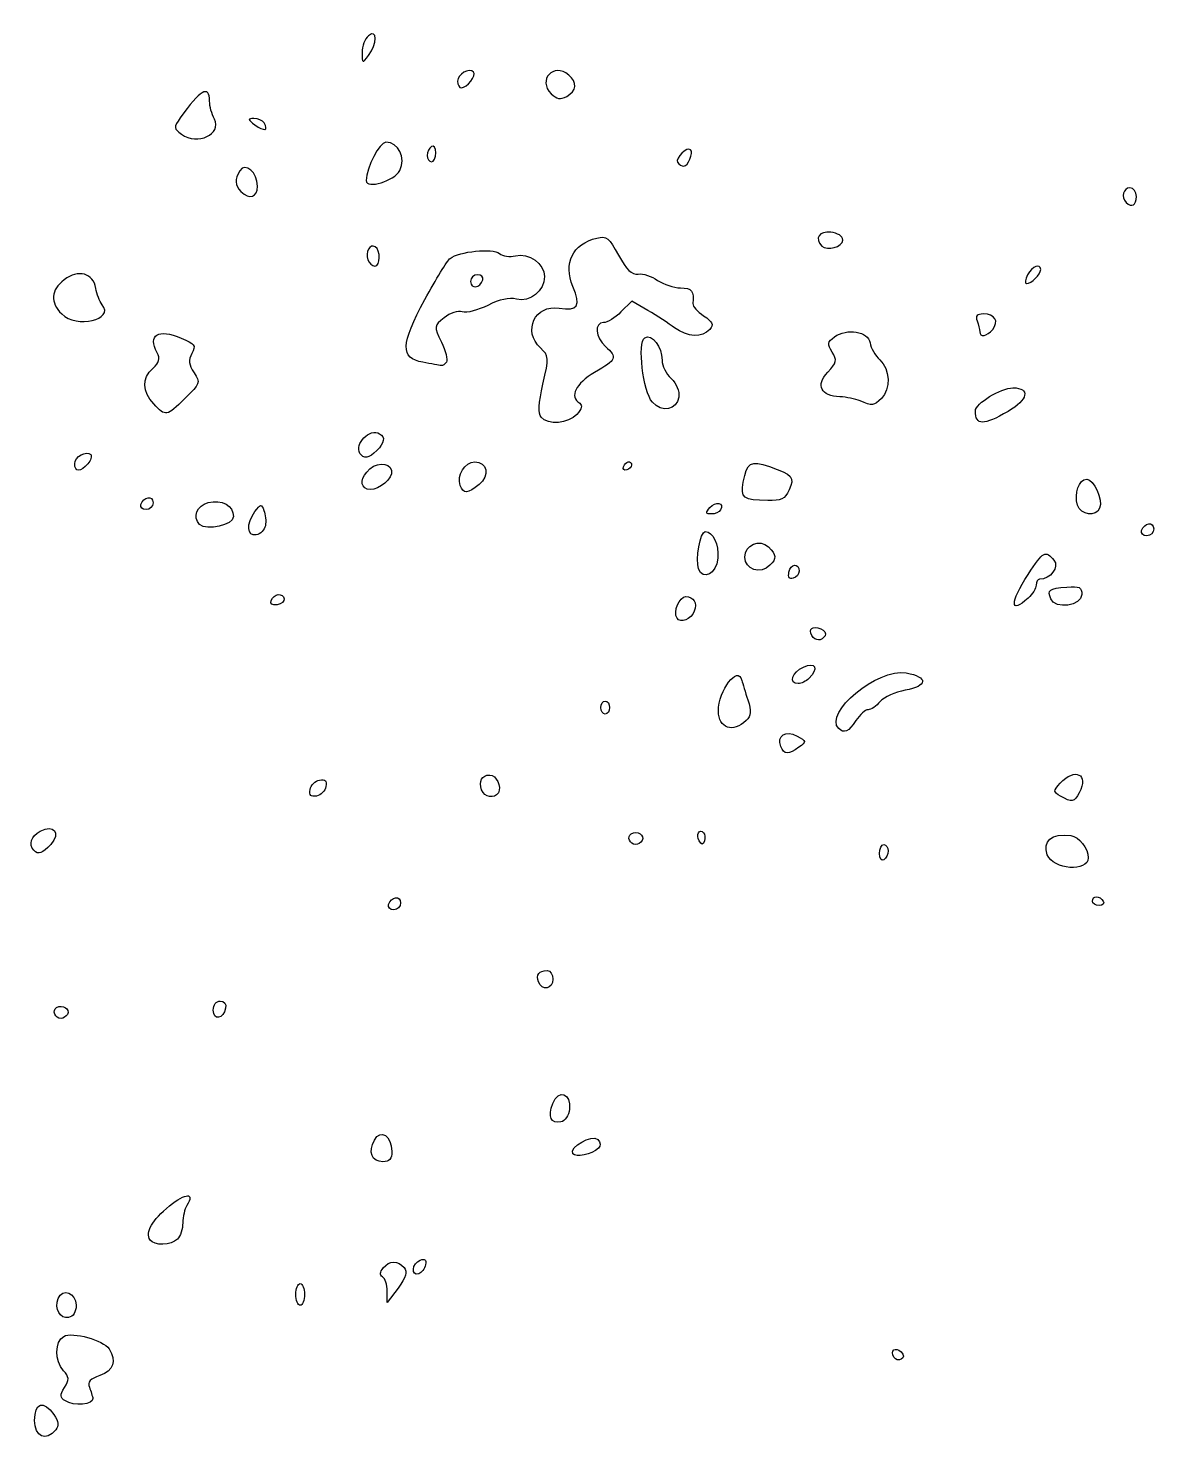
# Model space of a CAD drawing. Header units: centimetres. Extents: x -9.1 to 23.1, y -7.7 to 7.6.
# Drawn here: x 0.232 to 1.921, y 5.517 to 7.64 of the extents above; entities that cross this region are included whole.
import ezdxf

# ---------------------------------------------------------------- set-up
doc = ezdxf.new("R2010")
doc.units = ezdxf.units.CM
doc.header["$MEASUREMENT"] = 0
doc.layers.add('Layer 1', color=7, linetype='Continuous')

msp = doc.modelspace()

# ---------------------------------------------------------------- linework, layer by layer
at = {"layer": 'Layer 1'}
for points, knots in [([(0.7326, 7.60349), (0.73248, 7.61293), (0.7368, 7.62431), (0.74219, 7.62878), (0.74219, 7.62878), (0.75565, 7.63995), (0.75582, 7.61675), (0.7424, 7.59901), (0.7424, 7.59901), (0.73318, 7.58682), (0.7328, 7.58699), (0.7326, 7.60349)], [0, 0, 0, 0, 0.25, 0.25, 0.25, 0.25, 0.5, 0.5, 0.5, 0.5, 1, 1, 1, 1]), ([(0.87608, 7.56041), (0.87608, 7.57094), (0.89346, 7.58092), (0.90015, 7.57423), (0.90015, 7.57423), (0.9048, 7.56958), (0.89004, 7.55041), (0.88181, 7.55041), (0.88181, 7.55041), (0.87866, 7.55041), (0.87608, 7.55491), (0.87608, 7.56041)], [0, 0, 0, 0, 0.25, 0.25, 0.25, 0.25, 0.5, 0.5, 0.5, 0.5, 1, 1, 1, 1]), ([(1.01662, 7.54142), (0.99559, 7.56245), (1.02003, 7.58875), (1.04293, 7.56975), (1.04293, 7.56975), (1.05607, 7.55884), (1.05478, 7.54561), (1.03981, 7.5376), (1.03981, 7.5376), (1.03024, 7.53248), (1.02465, 7.5334), (1.01663, 7.54143), (1.01663, 7.54143), (1.01663, 7.54143), (1.01662, 7.54142), (1.01662, 7.54142)], [0, 0, 0, 0, 0.2, 0.2, 0.2, 0.2, 0.4, 0.4, 0.4, 0.4, 0.6, 0.6, 0.6, 0.6, 1, 1, 1, 1]), ([(0.46171, 7.48076), (0.44973, 7.48953), (0.44962, 7.49093), (0.45985, 7.50554), (0.45985, 7.50554), (0.48916, 7.54739), (0.50379, 7.55567), (0.50379, 7.53039), (0.50379, 7.53039), (0.50379, 7.52297), (0.507, 7.5109), (0.51093, 7.50356), (0.51093, 7.50356), (0.52304, 7.48094), (0.48532, 7.46346), (0.4617, 7.48075), (0.4617, 7.48075), (0.4617, 7.48075), (0.46171, 7.48076), (0.46171, 7.48076)], [0, 0, 0, 0, 0.1666667, 0.1666667, 0.1666667, 0.1666667, 0.3333333, 0.3333333, 0.3333333, 0.3333333, 0.5, 0.5, 0.5, 0.5, 0.6666667, 0.6666667, 0.6666667, 0.6666667, 1, 1, 1, 1]), ([(0.5719, 7.49477), (0.56085, 7.50313), (0.56066, 7.50432), (0.57036, 7.5045), (0.57036, 7.5045), (0.57643, 7.5045), (0.58334, 7.50158), (0.58571, 7.49774), (0.58571, 7.49774), (0.59283, 7.48623), (0.58534, 7.48461), (0.5719, 7.49478), (0.5719, 7.49478), (0.5719, 7.49478), (0.5719, 7.49477), (0.5719, 7.49477)], [0, 0, 0, 0, 0.2, 0.2, 0.2, 0.2, 0.4, 0.4, 0.4, 0.4, 0.6, 0.6, 0.6, 0.6, 1, 1, 1, 1]), ([(0.73907, 7.41122), (0.73944, 7.43094), (0.75884, 7.46878), (0.76859, 7.46878), (0.76859, 7.46878), (0.78744, 7.46878), (0.79872, 7.44549), (0.78919, 7.42626), (0.78919, 7.42626), (0.78145, 7.41065), (0.73882, 7.39785), (0.73907, 7.41121), (0.73907, 7.41121), (0.73907, 7.41121), (0.73907, 7.41122), (0.73907, 7.41122)], [0, 0, 0, 0, 0.2, 0.2, 0.2, 0.2, 0.4, 0.4, 0.4, 0.4, 0.6, 0.6, 0.6, 0.6, 1, 1, 1, 1]), ([(0.83039, 7.4488), (0.83039, 7.45398), (0.83333, 7.46003), (0.83692, 7.46225), (0.83692, 7.46225), (0.84051, 7.46447), (0.84345, 7.46023), (0.84345, 7.45284), (0.84345, 7.45284), (0.84345, 7.44545), (0.84051, 7.43939), (0.83692, 7.43939), (0.83692, 7.43939), (0.83333, 7.43939), (0.83039, 7.44363), (0.83039, 7.4488)], [0, 0, 0, 0, 0.2, 0.2, 0.2, 0.2, 0.4, 0.4, 0.4, 0.4, 0.6, 0.6, 0.6, 0.6, 1, 1, 1, 1]), ([(1.20639, 7.43865), (1.20243, 7.44506), (1.22064, 7.46278), (1.22584, 7.45758), (1.22584, 7.45758), (1.23045, 7.45296), (1.22197, 7.43285), (1.21542, 7.43285), (1.21542, 7.43285), (1.21242, 7.43285), (1.20836, 7.43544), (1.20639, 7.43864), (1.20639, 7.43864), (1.20639, 7.43864), (1.20639, 7.43865), (1.20639, 7.43865)], [0, 0, 0, 0, 0.2, 0.2, 0.2, 0.2, 0.4, 0.4, 0.4, 0.4, 0.6, 0.6, 0.6, 0.6, 1, 1, 1, 1]), ([(0.55087, 7.39498), (0.54157, 7.40428), (0.54108, 7.41314), (0.54917, 7.42591), (0.54917, 7.42591), (0.55759, 7.43922), (0.57569, 7.42336), (0.57569, 7.40267), (0.57569, 7.40267), (0.57569, 7.38599), (0.5636, 7.38225), (0.55087, 7.39498)], [0, 0, 0, 0, 0.25, 0.25, 0.25, 0.25, 0.5, 0.5, 0.5, 0.5, 1, 1, 1, 1]), ([(1.87976, 7.37844), (1.87181, 7.38639), (1.87526, 7.40021), (1.8852, 7.40021), (1.8852, 7.40021), (1.89064, 7.40021), (1.895, 7.3944), (1.895, 7.38715), (1.895, 7.38715), (1.895, 7.37414), (1.88804, 7.37016), (1.87976, 7.37844)], [0, 0, 0, 0, 0.25, 0.25, 0.25, 0.25, 0.5, 0.5, 0.5, 0.5, 1, 1, 1, 1]), ([(1.05508, 7.06003), (1.06243, 7.06816), (1.06391, 7.07393), (1.05936, 7.07675), (1.05936, 7.07675), (1.04356, 7.08652), (1.05313, 7.10628), (1.08179, 7.12307), (1.08179, 7.12307), (1.11508, 7.14258), (1.11629, 7.14547), (1.09812, 7.16191), (1.09812, 7.16191), (1.08264, 7.17592), (1.08083, 7.19783), (1.09515, 7.19783), (1.09515, 7.19783), (1.1007, 7.19783), (1.11248, 7.20507), (1.12132, 7.21391), (1.12132, 7.21391), (1.12132, 7.21391), (1.1374, 7.22999), (1.1374, 7.22999), (1.1374, 7.22999), (1.1374, 7.22999), (1.16184, 7.21593), (1.16184, 7.21593), (1.16184, 7.21593), (1.17528, 7.2082), (1.19329, 7.19656), (1.20186, 7.19005), (1.20186, 7.19005), (1.22058, 7.17585), (1.24385, 7.17476), (1.2545, 7.18758), (1.2545, 7.18758), (1.26076, 7.19513), (1.259, 7.19908), (1.2454, 7.20799), (1.2454, 7.20799), (1.23612, 7.21407), (1.22893, 7.22235), (1.22941, 7.22639), (1.22941, 7.22639), (1.2316, 7.24485), (1.22746, 7.25006), (1.21059, 7.25006), (1.21059, 7.25006), (1.20061, 7.25006), (1.18521, 7.25513), (1.17637, 7.26132), (1.17637, 7.26132), (1.16752, 7.26752), (1.15438, 7.27181), (1.14716, 7.27086), (1.14716, 7.27086), (1.13748, 7.26958), (1.12974, 7.27701), (1.1177, 7.29907), (1.1177, 7.29907), (1.10343, 7.32523), (1.09932, 7.32849), (1.08508, 7.32492), (1.08508, 7.32492), (1.04857, 7.31578), (1.03449, 7.28734), (1.04912, 7.25231), (1.04912, 7.25231), (1.06138, 7.22296), (1.05646, 7.21503), (1.02877, 7.21952), (1.02877, 7.21952), (0.9922, 7.22546), (0.97313, 7.18518), (1.00046, 7.15972), (1.00046, 7.15972), (1.01333, 7.14773), (1.01347, 7.14563), (1.00424, 7.10563), (1.00424, 7.10563), (0.99749, 7.07643), (0.99666, 7.06157), (1.00145, 7.0558), (1.00145, 7.0558), (1.01166, 7.0435), (1.04231, 7.04589), (1.05507, 7.06), (1.05507, 7.06), (1.05507, 7.06), (1.05508, 7.06003), (1.05508, 7.06003)], [0, 0, 0, 0, 0.0416667, 0.0416667, 0.0416667, 0.0416667, 0.0833333, 0.0833333, 0.0833333, 0.0833333, 0.125, 0.125, 0.125, 0.125, 0.1666667, 0.1666667, 0.1666667, 0.1666667, 0.2083333, 0.2083333, 0.2083333, 0.2083333, 0.25, 0.25, 0.25, 0.25, 0.2916667, 0.2916667, 0.2916667, 0.2916667, 0.3333333, 0.3333333, 0.3333333, 0.3333333, 0.375, 0.375, 0.375, 0.375, 0.4166667, 0.4166667, 0.4166667, 0.4166667, 0.4583333, 0.4583333, 0.4583333, 0.4583333, 0.5, 0.5, 0.5, 0.5, 0.5416667, 0.5416667, 0.5416667, 0.5416667, 0.5833333, 0.5833333, 0.5833333, 0.5833333, 0.625, 0.625, 0.625, 0.625, 0.6666667, 0.6666667, 0.6666667, 0.6666667, 0.7083333, 0.7083333, 0.7083333, 0.7083333, 0.75, 0.75, 0.75, 0.75, 0.7916667, 0.7916667, 0.7916667, 0.7916667, 0.8333333, 0.8333333, 0.8333333, 0.8333333, 0.875, 0.875, 0.875, 0.875, 0.9166667, 0.9166667, 0.9166667, 0.9166667, 1, 1, 1, 1]), ([(1.42285, 7.31285), (1.41148, 7.32422), (1.41881, 7.3357), (1.43618, 7.33369), (1.43618, 7.33369), (1.44687, 7.33245), (1.45414, 7.32766), (1.45414, 7.32183), (1.45414, 7.32183), (1.45414, 7.31156), (1.43083, 7.30487), (1.42285, 7.31285)], [0, 0, 0, 0, 0.25, 0.25, 0.25, 0.25, 0.5, 0.5, 0.5, 0.5, 1, 1, 1, 1]), ([(0.74149, 7.29212), (0.73699, 7.30385), (0.74429, 7.31684), (0.75252, 7.31175), (0.75252, 7.31175), (0.7608, 7.30664), (0.76026, 7.28264), (0.75187, 7.28264), (0.75187, 7.28264), (0.74816, 7.28264), (0.7435, 7.28691), (0.74149, 7.29213), (0.74149, 7.29213), (0.74149, 7.29213), (0.74149, 7.29212), (0.74149, 7.29212)], [0, 0, 0, 0, 0.2, 0.2, 0.2, 0.2, 0.4, 0.4, 0.4, 0.4, 0.6, 0.6, 0.6, 0.6, 1, 1, 1, 1]), ([(0.85944, 7.13863), (0.86151, 7.14196), (0.85806, 7.1555), (0.85177, 7.16868), (0.85177, 7.16868), (0.84045, 7.19241), (0.84049, 7.19277), (0.85584, 7.2052), (0.85584, 7.2052), (0.86467, 7.21235), (0.87641, 7.21614), (0.88312, 7.21401), (0.88312, 7.21401), (0.8896, 7.21195), (0.90682, 7.21636), (0.92139, 7.22378), (0.92139, 7.22378), (0.93864, 7.23258), (0.95367, 7.23584), (0.96448, 7.23313), (0.96448, 7.23313), (0.98493, 7.228), (1.00668, 7.2455), (1.00668, 7.26707), (1.00668, 7.26707), (1.00668, 7.28623), (0.98286, 7.30318), (0.96294, 7.29818), (0.96294, 7.29818), (0.95457, 7.29608), (0.94369, 7.29773), (0.93875, 7.3018), (0.93875, 7.3018), (0.92889, 7.30999), (0.8783, 7.30489), (0.86492, 7.29436), (0.86492, 7.29436), (0.86059, 7.29094), (0.84352, 7.26315), (0.82699, 7.23258), (0.82699, 7.23258), (0.79042, 7.16495), (0.78972, 7.14431), (0.82381, 7.13829), (0.82381, 7.13829), (0.83638, 7.13607), (0.8487, 7.13386), (0.85118, 7.13339), (0.85118, 7.13339), (0.85366, 7.13294), (0.85738, 7.13528), (0.85945, 7.13861), (0.85945, 7.13861), (0.85945, 7.13861), (0.85944, 7.13863), (0.85944, 7.13863)], [0, 0, 0, 0, 0.0666667, 0.0666667, 0.0666667, 0.0666667, 0.1333333, 0.1333333, 0.1333333, 0.1333333, 0.2, 0.2, 0.2, 0.2, 0.2666667, 0.2666667, 0.2666667, 0.2666667, 0.3333333, 0.3333333, 0.3333333, 0.3333333, 0.4, 0.4, 0.4, 0.4, 0.4666667, 0.4666667, 0.4666667, 0.4666667, 0.5333333, 0.5333333, 0.5333333, 0.5333333, 0.6, 0.6, 0.6, 0.6, 0.6666667, 0.6666667, 0.6666667, 0.6666667, 0.7333333, 0.7333333, 0.7333333, 0.7333333, 0.8, 0.8, 0.8, 0.8, 0.8666667, 0.8666667, 0.8666667, 0.8666667, 1, 1, 1, 1]), ([(1.73175, 7.26959), (1.73865, 7.28249), (1.75134, 7.28756), (1.75134, 7.27742), (1.75134, 7.27742), (1.75134, 7.27055), (1.73715, 7.25652), (1.73021, 7.25652), (1.73021, 7.25652), (1.72721, 7.25652), (1.7279, 7.2624), (1.73175, 7.26958), (1.73175, 7.26958), (1.73175, 7.26958), (1.73175, 7.26959), (1.73175, 7.26959)], [0, 0, 0, 0, 0.2, 0.2, 0.2, 0.2, 0.4, 0.4, 0.4, 0.4, 0.6, 0.6, 0.6, 0.6, 1, 1, 1, 1]), ([(0.28182, 7.21081), (0.26412, 7.22851), (0.2654, 7.24641), (0.2855, 7.26222), (0.2855, 7.26222), (0.30627, 7.27856), (0.32975, 7.27217), (0.33306, 7.24929), (0.33306, 7.24929), (0.3343, 7.2407), (0.3386, 7.22968), (0.34261, 7.2248), (0.34261, 7.2248), (0.3614, 7.20194), (0.30392, 7.18871), (0.28182, 7.21081)], [0, 0, 0, 0, 0.2, 0.2, 0.2, 0.2, 0.4, 0.4, 0.4, 0.4, 0.6, 0.6, 0.6, 0.6, 1, 1, 1, 1]), ([(0.89564, 7.25936), (0.89564, 7.26505), (0.90029, 7.2697), (0.90598, 7.2697), (0.90598, 7.2697), (0.91167, 7.2697), (0.91516, 7.2662), (0.91374, 7.26194), (0.91374, 7.26194), (0.90971, 7.24983), (0.89564, 7.24782), (0.89564, 7.25935), (0.89564, 7.25935), (0.89564, 7.25935), (0.89564, 7.25936), (0.89564, 7.25936)], [0, 0, 0, 0, 0.2, 0.2, 0.2, 0.2, 0.4, 0.4, 0.4, 0.4, 0.6, 0.6, 0.6, 0.6, 1, 1, 1, 1]), ([(1.65991, 7.18414), (1.65991, 7.18743), (1.65813, 7.19479), (1.65595, 7.20047), (1.65595, 7.20047), (1.65313, 7.20781), (1.65583, 7.2108), (1.66536, 7.2108), (1.66536, 7.2108), (1.68265, 7.2108), (1.6893, 7.19974), (1.67927, 7.18765), (1.67927, 7.18765), (1.67039, 7.17695), (1.65991, 7.17505), (1.65991, 7.18415), (1.65991, 7.18415), (1.65991, 7.18415), (1.65991, 7.18414), (1.65991, 7.18414)], [0, 0, 0, 0, 0.1666667, 0.1666667, 0.1666667, 0.1666667, 0.3333333, 0.3333333, 0.3333333, 0.3333333, 0.5, 0.5, 0.5, 0.5, 0.6666667, 0.6666667, 0.6666667, 0.6666667, 1, 1, 1, 1]), ([(0.4668, 7.08383), (0.48965, 7.10602), (0.49021, 7.10761), (0.4804, 7.12258), (0.4804, 7.12258), (0.47252, 7.13461), (0.47181, 7.14125), (0.47732, 7.15154), (0.47732, 7.15154), (0.48364, 7.16334), (0.48178, 7.16601), (0.4613, 7.17457), (0.4613, 7.17457), (0.42641, 7.18915), (0.41071, 7.17956), (0.42518, 7.15252), (0.42518, 7.15252), (0.42995, 7.14361), (0.42834, 7.13785), (0.41865, 7.12908), (0.41865, 7.12908), (0.40187, 7.11389), (0.40236, 7.09459), (0.42, 7.07581), (0.42, 7.07581), (0.43824, 7.05639), (0.43862, 7.05645), (0.46681, 7.08383), (0.46681, 7.08383), (0.46681, 7.08383), (0.4668, 7.08383), (0.4668, 7.08383)], [0, 0, 0, 0, 0.1111111, 0.1111111, 0.1111111, 0.1111111, 0.2222222, 0.2222222, 0.2222222, 0.2222222, 0.3333333, 0.3333333, 0.3333333, 0.3333333, 0.4444444, 0.4444444, 0.4444444, 0.4444444, 0.5555556, 0.5555556, 0.5555556, 0.5555556, 0.6666667, 0.6666667, 0.6666667, 0.6666667, 0.7777778, 0.7777778, 0.7777778, 0.7777778, 1, 1, 1, 1]), ([(1.20802, 7.08584), (1.20934, 7.09514), (1.20483, 7.10617), (1.19659, 7.11385), (1.19659, 7.11385), (1.18911, 7.12082), (1.18299, 7.13319), (1.18299, 7.14134), (1.18299, 7.14134), (1.18299, 7.16146), (1.16757, 7.1816), (1.15711, 7.17514), (1.15711, 7.17514), (1.14569, 7.16808), (1.15436, 7.09395), (1.16843, 7.07837), (1.16843, 7.07837), (1.18292, 7.06231), (1.20529, 7.06653), (1.20802, 7.08583), (1.20802, 7.08583), (1.20802, 7.08583), (1.20802, 7.08584), (1.20802, 7.08584)], [0, 0, 0, 0, 0.1428571, 0.1428571, 0.1428571, 0.1428571, 0.2857143, 0.2857143, 0.2857143, 0.2857143, 0.4285714, 0.4285714, 0.4285714, 0.4285714, 0.5714286, 0.5714286, 0.5714286, 0.5714286, 0.7142857, 0.7142857, 0.7142857, 0.7142857, 1, 1, 1, 1]), ([(1.51235, 7.08403), (1.52648, 7.09816), (1.52522, 7.12816), (1.50992, 7.14201), (1.50992, 7.14201), (1.50294, 7.14833), (1.49632, 7.1598), (1.49522, 7.16751), (1.49522, 7.16751), (1.49278, 7.18462), (1.46041, 7.19003), (1.44183, 7.17644), (1.44183, 7.17644), (1.43121, 7.16867), (1.43076, 7.1657), (1.43833, 7.15357), (1.43833, 7.15357), (1.44601, 7.14127), (1.44522, 7.1377), (1.43162, 7.12322), (1.43162, 7.12322), (1.41325, 7.10367), (1.42148, 7.08713), (1.44994, 7.08637), (1.44994, 7.08637), (1.45938, 7.08596), (1.47298, 7.08341), (1.48016, 7.0803), (1.48016, 7.0803), (1.49873, 7.07232), (1.50089, 7.07257), (1.51235, 7.08405), (1.51235, 7.08405), (1.51235, 7.08405), (1.51235, 7.08403), (1.51235, 7.08403)], [0, 0, 0, 0, 0.1, 0.1, 0.1, 0.1, 0.2, 0.2, 0.2, 0.2, 0.3, 0.3, 0.3, 0.3, 0.4, 0.4, 0.4, 0.4, 0.5, 0.5, 0.5, 0.5, 0.6, 0.6, 0.6, 0.6, 0.7, 0.7, 0.7, 0.7, 0.8, 0.8, 0.8, 0.8, 1, 1, 1, 1]), ([(1.70235, 7.06436), (1.73238, 7.08196), (1.7361, 7.09989), (1.70971, 7.09985), (1.70971, 7.09985), (1.69137, 7.09982), (1.65326, 7.07638), (1.65326, 7.06514), (1.65326, 7.06514), (1.65326, 7.04307), (1.66568, 7.04288), (1.70235, 7.06436)], [0, 0, 0, 0, 0.25, 0.25, 0.25, 0.25, 0.5, 0.5, 0.5, 0.5, 1, 1, 1, 1]), ([(0.75476, 7.00564), (0.76637, 7.01725), (0.76779, 7.02555), (0.75908, 7.03093), (0.75908, 7.03093), (0.74459, 7.03988), (0.72051, 7.0158), (0.72947, 7.00131), (0.72947, 7.00131), (0.73485, 6.9926), (0.74316, 6.99402), (0.75476, 7.00563), (0.75476, 7.00563), (0.75476, 7.00563), (0.75476, 7.00564), (0.75476, 7.00564)], [0, 0, 0, 0, 0.2, 0.2, 0.2, 0.2, 0.4, 0.4, 0.4, 0.4, 0.6, 0.6, 0.6, 0.6, 1, 1, 1, 1]), ([(0.32103, 6.98571), (0.32557, 6.99118), (0.32753, 6.99742), (0.32538, 6.99958), (0.32538, 6.99958), (0.31869, 7.00627), (0.30131, 6.99629), (0.30131, 6.98576), (0.30131, 6.98576), (0.30131, 6.97297), (0.31044, 6.97295), (0.32103, 6.98576), (0.32103, 6.98576), (0.32103, 6.98576), (0.32103, 6.98571), (0.32103, 6.98571)], [0, 0, 0, 0, 0.2, 0.2, 0.2, 0.2, 0.4, 0.4, 0.4, 0.4, 0.6, 0.6, 0.6, 0.6, 1, 1, 1, 1]), ([(0.77677, 6.97082), (0.77975, 6.98583), (0.75833, 6.99071), (0.74448, 6.97817), (0.74448, 6.97817), (0.73049, 6.96551), (0.72875, 6.95208), (0.74053, 6.94765), (0.74053, 6.94765), (0.75126, 6.94362), (0.77429, 6.95834), (0.77677, 6.97082)], [0, 0, 0, 0, 0.25, 0.25, 0.25, 0.25, 0.5, 0.5, 0.5, 0.5, 1, 1, 1, 1]), ([(0.90838, 6.95459), (0.92486, 6.96793), (0.92078, 6.98882), (0.9017, 6.98882), (0.9017, 6.98882), (0.88728, 6.98882), (0.87447, 6.96787), (0.88003, 6.95337), (0.88003, 6.95337), (0.88509, 6.94018), (0.89089, 6.94043), (0.90837, 6.95461), (0.90837, 6.95461), (0.90837, 6.95461), (0.90838, 6.95459), (0.90838, 6.95459)], [0, 0, 0, 0, 0.2, 0.2, 0.2, 0.2, 0.4, 0.4, 0.4, 0.4, 0.6, 0.6, 0.6, 0.6, 1, 1, 1, 1]), ([(1.13731, 6.98394), (1.13731, 6.99159), (1.1278, 6.98968), (1.12506, 6.98147), (1.12506, 6.98147), (1.12371, 6.97744), (1.12592, 6.97522), (1.12996, 6.97657), (1.12996, 6.97657), (1.134, 6.97793), (1.13731, 6.98122), (1.13731, 6.98392), (1.13731, 6.98392), (1.13731, 6.98392), (1.13731, 6.98394), (1.13731, 6.98394)], [0, 0, 0, 0, 0.2, 0.2, 0.2, 0.2, 0.4, 0.4, 0.4, 0.4, 0.6, 0.6, 0.6, 0.6, 1, 1, 1, 1]), ([(1.3737, 6.9465), (1.38244, 6.96568), (1.37903, 6.9697), (1.34402, 6.98157), (1.34402, 6.98157), (1.3158, 6.99113), (1.31052, 6.98797), (1.30497, 6.95821), (1.30497, 6.95821), (1.30057, 6.93461), (1.30497, 6.93127), (1.34155, 6.93051), (1.34155, 6.93051), (1.36181, 6.9301), (1.36752, 6.93294), (1.3737, 6.9465)], [0, 0, 0, 0, 0.2, 0.2, 0.2, 0.2, 0.4, 0.4, 0.4, 0.4, 0.6, 0.6, 0.6, 0.6, 1, 1, 1, 1]), ([(1.83987, 6.91908), (1.84488, 6.93214), (1.83125, 6.96266), (1.82041, 6.96266), (1.82041, 6.96266), (1.80869, 6.96266), (1.80116, 6.94107), (1.80675, 6.92347), (1.80675, 6.92347), (1.81141, 6.9088), (1.83475, 6.90571), (1.83988, 6.91908), (1.83988, 6.91908), (1.83988, 6.91908), (1.83987, 6.91908), (1.83987, 6.91908)], [0, 0, 0, 0, 0.2, 0.2, 0.2, 0.2, 0.4, 0.4, 0.4, 0.4, 0.6, 0.6, 0.6, 0.6, 1, 1, 1, 1]), ([(0.41888, 6.92727), (0.41888, 6.9388), (0.40482, 6.93679), (0.40078, 6.92468), (0.40078, 6.92468), (0.39936, 6.92041), (0.40285, 6.91692), (0.40854, 6.91692), (0.40854, 6.91692), (0.41423, 6.91692), (0.41888, 6.92157), (0.41888, 6.92726), (0.41888, 6.92726), (0.41888, 6.92726), (0.41888, 6.92727), (0.41888, 6.92727)], [0, 0, 0, 0, 0.2, 0.2, 0.2, 0.2, 0.4, 0.4, 0.4, 0.4, 0.6, 0.6, 0.6, 0.6, 1, 1, 1, 1]), ([(0.53967, 6.90642), (0.53967, 6.92327), (0.52243, 6.93281), (0.50149, 6.92756), (0.50149, 6.92756), (0.48482, 6.92338), (0.47797, 6.90569), (0.48882, 6.89485), (0.48882, 6.89485), (0.49919, 6.88448), (0.53967, 6.8937), (0.53967, 6.90642)], [0, 0, 0, 0, 0.25, 0.25, 0.25, 0.25, 0.5, 0.5, 0.5, 0.5, 1, 1, 1, 1]), ([(0.58747, 6.89289), (0.58871, 6.89935), (0.5878, 6.9096), (0.58544, 6.91567), (0.58544, 6.91567), (0.58153, 6.92574), (0.58033, 6.9256), (0.57183, 6.91402), (0.57183, 6.91402), (0.55858, 6.89602), (0.55972, 6.87622), (0.57386, 6.87894), (0.57386, 6.87894), (0.58011, 6.88013), (0.58623, 6.88641), (0.58747, 6.89286), (0.58747, 6.89286), (0.58747, 6.89286), (0.58747, 6.89289), (0.58747, 6.89289)], [0, 0, 0, 0, 0.1666667, 0.1666667, 0.1666667, 0.1666667, 0.3333333, 0.3333333, 0.3333333, 0.3333333, 0.5, 0.5, 0.5, 0.5, 0.6666667, 0.6666667, 0.6666667, 0.6666667, 1, 1, 1, 1]), ([(1.2709, 6.91649), (1.27744, 6.92707), (1.26322, 6.93029), (1.25479, 6.92011), (1.25479, 6.92011), (1.24823, 6.9122), (1.24863, 6.91039), (1.25693, 6.91039), (1.25693, 6.91039), (1.26255, 6.91039), (1.26883, 6.91311), (1.2709, 6.91647), (1.2709, 6.91647), (1.2709, 6.91647), (1.2709, 6.91649), (1.2709, 6.91649)], [0, 0, 0, 0, 0.2, 0.2, 0.2, 0.2, 0.4, 0.4, 0.4, 0.4, 0.6, 0.6, 0.6, 0.6, 1, 1, 1, 1]), ([(1.26669, 6.84384), (1.26867, 6.86444), (1.25942, 6.88418), (1.24778, 6.88418), (1.24778, 6.88418), (1.24048, 6.88418), (1.23277, 6.8412), (1.23775, 6.82823), (1.23775, 6.82823), (1.24482, 6.80979), (1.26443, 6.82037), (1.26669, 6.84384)], [0, 0, 0, 0, 0.25, 0.25, 0.25, 0.25, 0.5, 0.5, 0.5, 0.5, 1, 1, 1, 1]), ([(1.92101, 6.88808), (1.92101, 6.89961), (1.90695, 6.8976), (1.90291, 6.88549), (1.90291, 6.88549), (1.90149, 6.88122), (1.90498, 6.87773), (1.91067, 6.87773), (1.91067, 6.87773), (1.91636, 6.87773), (1.92101, 6.88238), (1.92101, 6.88807), (1.92101, 6.88807), (1.92101, 6.88807), (1.92101, 6.88808), (1.92101, 6.88808)], [0, 0, 0, 0, 0.2, 0.2, 0.2, 0.2, 0.4, 0.4, 0.4, 0.4, 0.6, 0.6, 0.6, 0.6, 1, 1, 1, 1]), ([(1.34496, 6.83332), (1.35529, 6.84365), (1.35485, 6.84862), (1.34255, 6.86092), (1.34255, 6.86092), (1.32974, 6.87373), (1.30708, 6.8638), (1.30708, 6.84539), (1.30708, 6.84539), (1.30708, 6.82702), (1.33103, 6.81939), (1.34496, 6.83332)], [0, 0, 0, 0, 0.25, 0.25, 0.25, 0.25, 0.5, 0.5, 0.5, 0.5, 1, 1, 1, 1]), ([(1.3887, 6.82431), (1.3887, 6.8371), (1.37597, 6.83601), (1.37347, 6.82303), (1.37347, 6.82303), (1.37194, 6.8151), (1.37419, 6.81187), (1.37991, 6.81378), (1.37991, 6.81378), (1.38474, 6.81539), (1.3887, 6.82014), (1.3887, 6.82433), (1.3887, 6.82433), (1.3887, 6.82433), (1.3887, 6.82431), (1.3887, 6.82431)], [0, 0, 0, 0, 0.2, 0.2, 0.2, 0.2, 0.4, 0.4, 0.4, 0.4, 0.6, 0.6, 0.6, 0.6, 1, 1, 1, 1]), ([(1.73256, 6.78397), (1.73913, 6.78991), (1.7445, 6.79873), (1.7445, 6.80356), (1.7445, 6.80356), (1.7445, 6.80839), (1.74688, 6.81235), (1.74978, 6.81235), (1.74978, 6.81235), (1.76603, 6.81235), (1.77976, 6.83073), (1.77121, 6.84103), (1.77121, 6.84103), (1.75842, 6.85644), (1.75528, 6.8547), (1.73254, 6.8196), (1.73254, 6.8196), (1.70496, 6.77704), (1.70497, 6.75901), (1.73254, 6.78397), (1.73254, 6.78397), (1.73254, 6.78397), (1.73256, 6.78397), (1.73256, 6.78397)], [0, 0, 0, 0, 0.1428571, 0.1428571, 0.1428571, 0.1428571, 0.2857143, 0.2857143, 0.2857143, 0.2857143, 0.4285714, 0.4285714, 0.4285714, 0.4285714, 0.5714286, 0.5714286, 0.5714286, 0.5714286, 0.7142857, 0.7142857, 0.7142857, 0.7142857, 1, 1, 1, 1]), ([(1.81308, 6.78949), (1.81308, 6.80038), (1.80934, 6.80225), (1.79057, 6.80072), (1.79057, 6.80072), (1.76382, 6.79854), (1.76122, 6.7966), (1.76651, 6.78282), (1.76651, 6.78282), (1.77276, 6.76653), (1.81308, 6.77231), (1.81308, 6.78949)], [0, 0, 0, 0, 0.25, 0.25, 0.25, 0.25, 0.5, 0.5, 0.5, 0.5, 1, 1, 1, 1]), ([(0.61578, 6.78294), (0.61406, 6.79255), (0.59985, 6.79089), (0.59644, 6.78068), (0.59644, 6.78068), (0.59456, 6.77504), (0.59772, 6.7727), (0.60523, 6.77415), (0.60523, 6.77415), (0.61167, 6.77539), (0.61642, 6.77935), (0.61578, 6.78294)], [0, 0, 0, 0, 0.25, 0.25, 0.25, 0.25, 0.5, 0.5, 0.5, 0.5, 1, 1, 1, 1]), ([(1.23131, 6.76447), (1.23603, 6.77677), (1.23059, 6.78623), (1.21879, 6.78623), (1.21879, 6.78623), (1.20875, 6.78623), (1.19944, 6.76366), (1.20546, 6.75392), (1.20546, 6.75392), (1.21063, 6.74555), (1.22655, 6.75207), (1.23131, 6.76447)], [0, 0, 0, 0, 0.25, 0.25, 0.25, 0.25, 0.5, 0.5, 0.5, 0.5, 1, 1, 1, 1]), ([(1.42773, 6.72751), (1.42997, 6.73113), (1.42707, 6.7359), (1.4213, 6.73811), (1.4213, 6.73811), (1.4088, 6.74291), (1.40183, 6.73762), (1.40784, 6.7279), (1.40784, 6.7279), (1.41326, 6.71913), (1.42244, 6.71895), (1.42773, 6.72749), (1.42773, 6.72749), (1.42773, 6.72749), (1.42773, 6.72751), (1.42773, 6.72751)], [0, 0, 0, 0, 0.2, 0.2, 0.2, 0.2, 0.4, 0.4, 0.4, 0.4, 0.6, 0.6, 0.6, 0.6, 1, 1, 1, 1]), ([(1.40355, 6.66343), (1.41839, 6.67827), (1.41317, 6.68878), (1.39506, 6.68053), (1.39506, 6.68053), (1.37797, 6.67274), (1.37258, 6.65559), (1.38722, 6.65559), (1.38722, 6.65559), (1.39189, 6.65559), (1.39924, 6.65913), (1.40355, 6.66343)], [0, 0, 0, 0, 0.25, 0.25, 0.25, 0.25, 0.5, 0.5, 0.5, 0.5, 1, 1, 1, 1]), ([(1.30905, 6.6), (1.31682, 6.60777), (1.31737, 6.61401), (1.31179, 6.63103), (1.31179, 6.63103), (1.30795, 6.64274), (1.30388, 6.656), (1.30274, 6.66049), (1.30274, 6.66049), (1.2968, 6.6839), (1.2676, 6.64571), (1.2676, 6.61455), (1.2676, 6.61455), (1.2676, 6.58864), (1.28987, 6.58082), (1.30905, 6.6)], [0, 0, 0, 0, 0.2, 0.2, 0.2, 0.2, 0.4, 0.4, 0.4, 0.4, 0.6, 0.6, 0.6, 0.6, 1, 1, 1, 1]), ([(1.47394, 6.6), (1.47982, 6.60898), (1.48806, 6.61633), (1.49223, 6.61633), (1.49223, 6.61633), (1.4964, 6.61633), (1.50459, 6.6219), (1.51042, 6.62871), (1.51042, 6.62871), (1.51625, 6.63552), (1.53307, 6.64312), (1.54779, 6.64561), (1.54779, 6.64561), (1.58203, 6.65139), (1.5829, 6.66602), (1.54935, 6.67169), (1.54935, 6.67169), (1.50629, 6.67896), (1.42481, 6.61151), (1.44829, 6.58803), (1.44829, 6.58803), (1.45613, 6.58018), (1.46306, 6.58342), (1.47393, 6.6), (1.47393, 6.6), (1.47393, 6.6), (1.47394, 6.6), (1.47394, 6.6)], [0, 0, 0, 0, 0.125, 0.125, 0.125, 0.125, 0.25, 0.25, 0.25, 0.25, 0.375, 0.375, 0.375, 0.375, 0.5, 0.5, 0.5, 0.5, 0.625, 0.625, 0.625, 0.625, 0.75, 0.75, 0.75, 0.75, 1, 1, 1, 1]), ([(1.10431, 6.61966), (1.10431, 6.62505), (1.10137, 6.62946), (1.09778, 6.62946), (1.09778, 6.62946), (1.09419, 6.62946), (1.09125, 6.62505), (1.09125, 6.61966), (1.09125, 6.61966), (1.09125, 6.61427), (1.09419, 6.60987), (1.09778, 6.60987), (1.09778, 6.60987), (1.10137, 6.60987), (1.10431, 6.61428), (1.10431, 6.61966)], [0, 0, 0, 0, 0.2, 0.2, 0.2, 0.2, 0.4, 0.4, 0.4, 0.4, 0.6, 0.6, 0.6, 0.6, 1, 1, 1, 1]), ([(1.38838, 6.55995), (1.40015, 6.56856), (1.40005, 6.56918), (1.38566, 6.57688), (1.38566, 6.57688), (1.36836, 6.58614), (1.35499, 6.57758), (1.36125, 6.56124), (1.36125, 6.56124), (1.36608, 6.54866), (1.37253, 6.54835), (1.38838, 6.55996), (1.38838, 6.55996), (1.38838, 6.55996), (1.38838, 6.55995), (1.38838, 6.55995)], [0, 0, 0, 0, 0.2, 0.2, 0.2, 0.2, 0.4, 0.4, 0.4, 0.4, 0.6, 0.6, 0.6, 0.6, 1, 1, 1, 1]), ([(0.93726, 6.49164), (0.9428, 6.5006), (0.93415, 6.51836), (0.92425, 6.51836), (0.92425, 6.51836), (0.91253, 6.51836), (0.90732, 6.50875), (0.91218, 6.49609), (0.91218, 6.49609), (0.91652, 6.48478), (0.93139, 6.48214), (0.93726, 6.49164)], [0, 0, 0, 0, 0.25, 0.25, 0.25, 0.25, 0.5, 0.5, 0.5, 0.5, 1, 1, 1, 1]), ([(1.80934, 6.4918), (1.82418, 6.51953), (1.80265, 6.53013), (1.78071, 6.50588), (1.78071, 6.50588), (1.77, 6.49405), (1.77003, 6.49306), (1.78133, 6.48648), (1.78133, 6.48648), (1.79805, 6.47676), (1.80166, 6.47744), (1.80933, 6.49179), (1.80933, 6.49179), (1.80933, 6.49179), (1.80934, 6.4918), (1.80934, 6.4918)], [0, 0, 0, 0, 0.2, 0.2, 0.2, 0.2, 0.4, 0.4, 0.4, 0.4, 0.6, 0.6, 0.6, 0.6, 1, 1, 1, 1]), ([(0.67852, 6.50107), (0.68018, 6.5097), (0.6775, 6.51238), (0.66887, 6.51072), (0.66887, 6.51072), (0.6623, 6.50944), (0.65589, 6.50304), (0.65462, 6.49647), (0.65462, 6.49647), (0.65296, 6.48784), (0.65564, 6.48516), (0.66427, 6.48682), (0.66427, 6.48682), (0.67084, 6.4881), (0.67725, 6.4945), (0.67852, 6.50107)], [0, 0, 0, 0, 0.2, 0.2, 0.2, 0.2, 0.4, 0.4, 0.4, 0.4, 0.6, 0.6, 0.6, 0.6, 1, 1, 1, 1]), ([(0.26527, 6.41408), (0.28091, 6.43136), (0.27011, 6.44492), (0.2495, 6.4339), (0.2495, 6.4339), (0.23589, 6.42662), (0.23164, 6.41367), (0.24009, 6.40522), (0.24009, 6.40522), (0.24715, 6.39816), (0.25259, 6.40008), (0.26527, 6.41408)], [0, 0, 0, 0, 0.25, 0.25, 0.25, 0.25, 0.5, 0.5, 0.5, 0.5, 1, 1, 1, 1]), ([(1.15298, 6.42001), (1.15781, 6.42783), (1.14552, 6.43557), (1.13682, 6.4302), (1.13682, 6.4302), (1.12952, 6.42568), (1.13431, 6.41394), (1.14346, 6.41394), (1.14346, 6.41394), (1.14663, 6.41394), (1.15091, 6.41666), (1.15298, 6.42002), (1.15298, 6.42002), (1.15298, 6.42002), (1.15298, 6.42001), (1.15298, 6.42001)], [0, 0, 0, 0, 0.2, 0.2, 0.2, 0.2, 0.4, 0.4, 0.4, 0.4, 0.6, 0.6, 0.6, 0.6, 1, 1, 1, 1]), ([(1.24538, 6.43175), (1.23874, 6.43839), (1.23326, 6.42837), (1.23871, 6.41958), (1.23871, 6.41958), (1.24283, 6.41292), (1.24436, 6.41292), (1.24658, 6.41956), (1.24658, 6.41956), (1.24809, 6.4241), (1.24756, 6.42958), (1.24539, 6.43175), (1.24539, 6.43175), (1.24539, 6.43175), (1.24538, 6.43175), (1.24538, 6.43175)], [0, 0, 0, 0, 0.2, 0.2, 0.2, 0.2, 0.4, 0.4, 0.4, 0.4, 0.6, 0.6, 0.6, 0.6, 1, 1, 1, 1]), ([(1.52232, 6.40452), (1.52232, 6.4097), (1.51938, 6.41393), (1.51579, 6.41393), (1.51579, 6.41393), (1.5122, 6.41393), (1.50926, 6.40788), (1.50926, 6.40048), (1.50926, 6.40048), (1.50926, 6.39309), (1.5122, 6.38885), (1.51579, 6.39107), (1.51579, 6.39107), (1.51938, 6.39329), (1.52232, 6.39934), (1.52232, 6.40452)], [0, 0, 0, 0, 0.2, 0.2, 0.2, 0.2, 0.4, 0.4, 0.4, 0.4, 0.6, 0.6, 0.6, 0.6, 1, 1, 1, 1]), ([(1.82275, 6.39384), (1.82275, 6.40822), (1.80906, 6.42575), (1.79663, 6.42731), (1.79663, 6.42731), (1.76766, 6.43093), (1.75332, 6.41921), (1.76129, 6.39843), (1.76129, 6.39843), (1.76985, 6.37613), (1.82275, 6.37219), (1.82275, 6.39385), (1.82275, 6.39385), (1.82275, 6.39385), (1.82275, 6.39384), (1.82275, 6.39384)], [0, 0, 0, 0, 0.2, 0.2, 0.2, 0.2, 0.4, 0.4, 0.4, 0.4, 0.6, 0.6, 0.6, 0.6, 1, 1, 1, 1]), ([(0.79057, 6.32629), (0.79057, 6.33783), (0.77651, 6.33582), (0.77247, 6.3237), (0.77247, 6.3237), (0.77105, 6.31943), (0.77454, 6.31594), (0.78023, 6.31594), (0.78023, 6.31594), (0.78592, 6.31594), (0.79057, 6.32059), (0.79057, 6.32628), (0.79057, 6.32628), (0.79057, 6.32628), (0.79057, 6.32629), (0.79057, 6.32629)], [0, 0, 0, 0, 0.2, 0.2, 0.2, 0.2, 0.4, 0.4, 0.4, 0.4, 0.6, 0.6, 0.6, 0.6, 1, 1, 1, 1]), ([(1.84535, 6.32902), (1.84313, 6.3326), (1.83855, 6.33555), (1.83517, 6.33555), (1.83517, 6.33555), (1.83179, 6.33555), (1.82902, 6.33263), (1.82902, 6.32902), (1.82902, 6.32902), (1.82902, 6.32544), (1.8336, 6.32249), (1.8392, 6.32249), (1.8392, 6.32249), (1.8448, 6.32249), (1.84757, 6.32541), (1.84535, 6.32902)], [0, 0, 0, 0, 0.2, 0.2, 0.2, 0.2, 0.4, 0.4, 0.4, 0.4, 0.6, 0.6, 0.6, 0.6, 1, 1, 1, 1]), ([(1.0192, 6.21155), (1.0192, 6.21873), (1.01528, 6.22461), (1.01049, 6.22461), (1.01049, 6.22461), (0.99821, 6.22461), (0.99339, 6.21833), (0.99749, 6.20764), (0.99749, 6.20764), (1.00282, 6.19375), (1.0192, 6.19669), (1.0192, 6.21155)], [0, 0, 0, 0, 0.25, 0.25, 0.25, 0.25, 0.5, 0.5, 0.5, 0.5, 1, 1, 1, 1]), ([(0.52783, 6.16802), (0.52908, 6.17446), (0.52575, 6.17891), (0.51967, 6.17891), (0.51967, 6.17891), (0.51361, 6.17891), (0.50939, 6.17333), (0.50939, 6.1653), (0.50939, 6.1653), (0.50939, 6.14938), (0.52465, 6.15164), (0.52783, 6.16802)], [0, 0, 0, 0, 0.25, 0.25, 0.25, 0.25, 0.5, 0.5, 0.5, 0.5, 1, 1, 1, 1]), ([(0.29032, 6.15886), (0.29515, 6.16667), (0.28286, 6.17442), (0.27416, 6.16904), (0.27416, 6.16904), (0.26686, 6.16452), (0.27165, 6.15278), (0.2808, 6.15278), (0.2808, 6.15278), (0.28397, 6.15278), (0.28825, 6.1555), (0.29032, 6.15886)], [0, 0, 0, 0, 0.25, 0.25, 0.25, 0.25, 0.5, 0.5, 0.5, 0.5, 1, 1, 1, 1]), ([(1.044, 6.01648), (1.04682, 6.04068), (1.02739, 6.04708), (1.0189, 6.02475), (1.0189, 6.02475), (1.01139, 6.00501), (1.01611, 5.9945), (1.03119, 5.99736), (1.03119, 5.99736), (1.03729, 5.99851), (1.04288, 6.00685), (1.044, 6.01648)], [0, 0, 0, 0, 0.25, 0.25, 0.25, 0.25, 0.5, 0.5, 0.5, 0.5, 1, 1, 1, 1]), ([(0.77734, 5.95297), (0.77734, 5.97668), (0.76058, 5.98759), (0.75117, 5.97001), (0.75117, 5.97001), (0.7415, 5.95194), (0.74725, 5.93744), (0.76408, 5.93744), (0.76408, 5.93744), (0.7737, 5.93744), (0.77735, 5.94171), (0.77735, 5.95297), (0.77735, 5.95297), (0.77735, 5.95297), (0.77734, 5.95297), (0.77734, 5.95297)], [0, 0, 0, 0, 0.2, 0.2, 0.2, 0.2, 0.4, 0.4, 0.4, 0.4, 0.6, 0.6, 0.6, 0.6, 1, 1, 1, 1]), ([(1.08739, 5.95779), (1.09129, 5.96145), (1.09094, 5.96624), (1.08646, 5.97073), (1.08646, 5.97073), (1.07796, 5.97923), (1.04304, 5.95941), (1.04914, 5.94955), (1.04914, 5.94955), (1.05316, 5.94304), (1.07714, 5.94819), (1.0874, 5.95779), (1.0874, 5.95779), (1.0874, 5.95779), (1.08739, 5.95779), (1.08739, 5.95779)], [0, 0, 0, 0, 0.2, 0.2, 0.2, 0.2, 0.4, 0.4, 0.4, 0.4, 0.6, 0.6, 0.6, 0.6, 1, 1, 1, 1]), ([(0.45561, 5.82118), (0.45992, 5.82549), (0.46349, 5.83651), (0.46355, 5.84567), (0.46355, 5.84567), (0.46363, 5.85483), (0.46635, 5.86659), (0.46965, 5.87181), (0.46965, 5.87181), (0.48202, 5.89136), (0.46833, 5.891), (0.4436, 5.87111), (0.4436, 5.87111), (0.41756, 5.85018), (0.40709, 5.8318), (0.41443, 5.81992), (0.41443, 5.81992), (0.42004, 5.81084), (0.44608, 5.81163), (0.45561, 5.82116), (0.45561, 5.82116), (0.45561, 5.82116), (0.45561, 5.82118), (0.45561, 5.82118)], [0, 0, 0, 0, 0.1428571, 0.1428571, 0.1428571, 0.1428571, 0.2857143, 0.2857143, 0.2857143, 0.2857143, 0.4285714, 0.4285714, 0.4285714, 0.4285714, 0.5714286, 0.5714286, 0.5714286, 0.5714286, 0.7142857, 0.7142857, 0.7142857, 0.7142857, 1, 1, 1, 1]), ([(0.79564, 5.77851), (0.7863, 5.78977), (0.77399, 5.78956), (0.76439, 5.77797), (0.76439, 5.77797), (0.75916, 5.77167), (0.75891, 5.76742), (0.76359, 5.76452), (0.76359, 5.76452), (0.76736, 5.76221), (0.77044, 5.75254), (0.77044, 5.74307), (0.77044, 5.74307), (0.77044, 5.74307), (0.77044, 5.72586), (0.77044, 5.72586), (0.77044, 5.72586), (0.77044, 5.72586), (0.78665, 5.74783), (0.78665, 5.74783), (0.78665, 5.74783), (0.79891, 5.76445), (0.8011, 5.77192), (0.79565, 5.77849), (0.79565, 5.77849), (0.79565, 5.77849), (0.79564, 5.77851), (0.79564, 5.77851)], [0, 0, 0, 0, 0.125, 0.125, 0.125, 0.125, 0.25, 0.25, 0.25, 0.25, 0.375, 0.375, 0.375, 0.375, 0.5, 0.5, 0.5, 0.5, 0.625, 0.625, 0.625, 0.625, 0.75, 0.75, 0.75, 0.75, 1, 1, 1, 1]), ([(0.82791, 5.78282), (0.82938, 5.7904), (0.82691, 5.79249), (0.81975, 5.78974), (0.81975, 5.78974), (0.80768, 5.7851), (0.80563, 5.76523), (0.81764, 5.76923), (0.81764, 5.76923), (0.82213, 5.77071), (0.82675, 5.77684), (0.82791, 5.78282)], [0, 0, 0, 0, 0.25, 0.25, 0.25, 0.25, 0.5, 0.5, 0.5, 0.5, 1, 1, 1, 1]), ([(0.64636, 5.7382), (0.64636, 5.74718), (0.64342, 5.75453), (0.63983, 5.75453), (0.63983, 5.75453), (0.63624, 5.75453), (0.6333, 5.74718), (0.6333, 5.7382), (0.6333, 5.7382), (0.6333, 5.72922), (0.63624, 5.72187), (0.63983, 5.72187), (0.63983, 5.72187), (0.64342, 5.72187), (0.64636, 5.72921), (0.64636, 5.7382)], [0, 0, 0, 0, 0.2, 0.2, 0.2, 0.2, 0.4, 0.4, 0.4, 0.4, 0.6, 0.6, 0.6, 0.6, 1, 1, 1, 1]), ([(0.30347, 5.72187), (0.30347, 5.74049), (0.28286, 5.74838), (0.27663, 5.73215), (0.27663, 5.73215), (0.27069, 5.71666), (0.2791, 5.70103), (0.29202, 5.70352), (0.29202, 5.70352), (0.29925, 5.70492), (0.30347, 5.71168), (0.30347, 5.72187)], [0, 0, 0, 0, 0.25, 0.25, 0.25, 0.25, 0.5, 0.5, 0.5, 0.5, 1, 1, 1, 1]), ([(0.32863, 5.58166), (0.328, 5.58524), (0.32561, 5.59299), (0.32333, 5.59884), (0.32333, 5.59884), (0.3203, 5.60663), (0.32456, 5.61136), (0.33917, 5.61646), (0.33917, 5.61646), (0.35958, 5.62357), (0.3646, 5.63806), (0.353, 5.65639), (0.353, 5.65639), (0.3446, 5.66968), (0.29801, 5.68247), (0.28485, 5.67511), (0.28485, 5.67511), (0.27136, 5.66756), (0.27116, 5.63836), (0.28448, 5.62362), (0.28448, 5.62362), (0.29314, 5.61405), (0.29339, 5.61016), (0.28611, 5.59842), (0.28611, 5.59842), (0.27884, 5.58669), (0.27903, 5.58354), (0.2873, 5.57814), (0.2873, 5.57814), (0.29948, 5.57019), (0.33016, 5.57281), (0.3286, 5.58168), (0.3286, 5.58168), (0.3286, 5.58168), (0.32863, 5.58166), (0.32863, 5.58166)], [0, 0, 0, 0, 0.1, 0.1, 0.1, 0.1, 0.2, 0.2, 0.2, 0.2, 0.3, 0.3, 0.3, 0.3, 0.4, 0.4, 0.4, 0.4, 0.5, 0.5, 0.5, 0.5, 0.6, 0.6, 0.6, 0.6, 0.7, 0.7, 0.7, 0.7, 0.8, 0.8, 0.8, 0.8, 1, 1, 1, 1]), ([(1.54178, 5.65196), (1.5334, 5.66034), (1.5249, 5.65385), (1.5311, 5.64382), (1.5311, 5.64382), (1.5335, 5.63991), (1.53846, 5.6386), (1.54212, 5.64086), (1.54212, 5.64086), (1.54658, 5.64362), (1.54647, 5.64727), (1.54179, 5.65196), (1.54179, 5.65196), (1.54179, 5.65196), (1.54178, 5.65196), (1.54178, 5.65196)], [0, 0, 0, 0, 0.2, 0.2, 0.2, 0.2, 0.4, 0.4, 0.4, 0.4, 0.6, 0.6, 0.6, 0.6, 1, 1, 1, 1]), ([(0.27285, 5.53477), (0.27812, 5.54112), (0.27737, 5.54712), (0.27001, 5.55763), (0.27001, 5.55763), (0.25453, 5.57973), (0.24118, 5.57574), (0.24118, 5.54902), (0.24118, 5.54902), (0.24118, 5.52453), (0.25805, 5.51694), (0.27285, 5.53477)], [0, 0, 0, 0, 0.25, 0.25, 0.25, 0.25, 0.5, 0.5, 0.5, 0.5, 1, 1, 1, 1])]:
    msp.add_open_spline(points, degree=3, knots=knots, dxfattribs=at)

doc.saveas('drawing.dxf')
